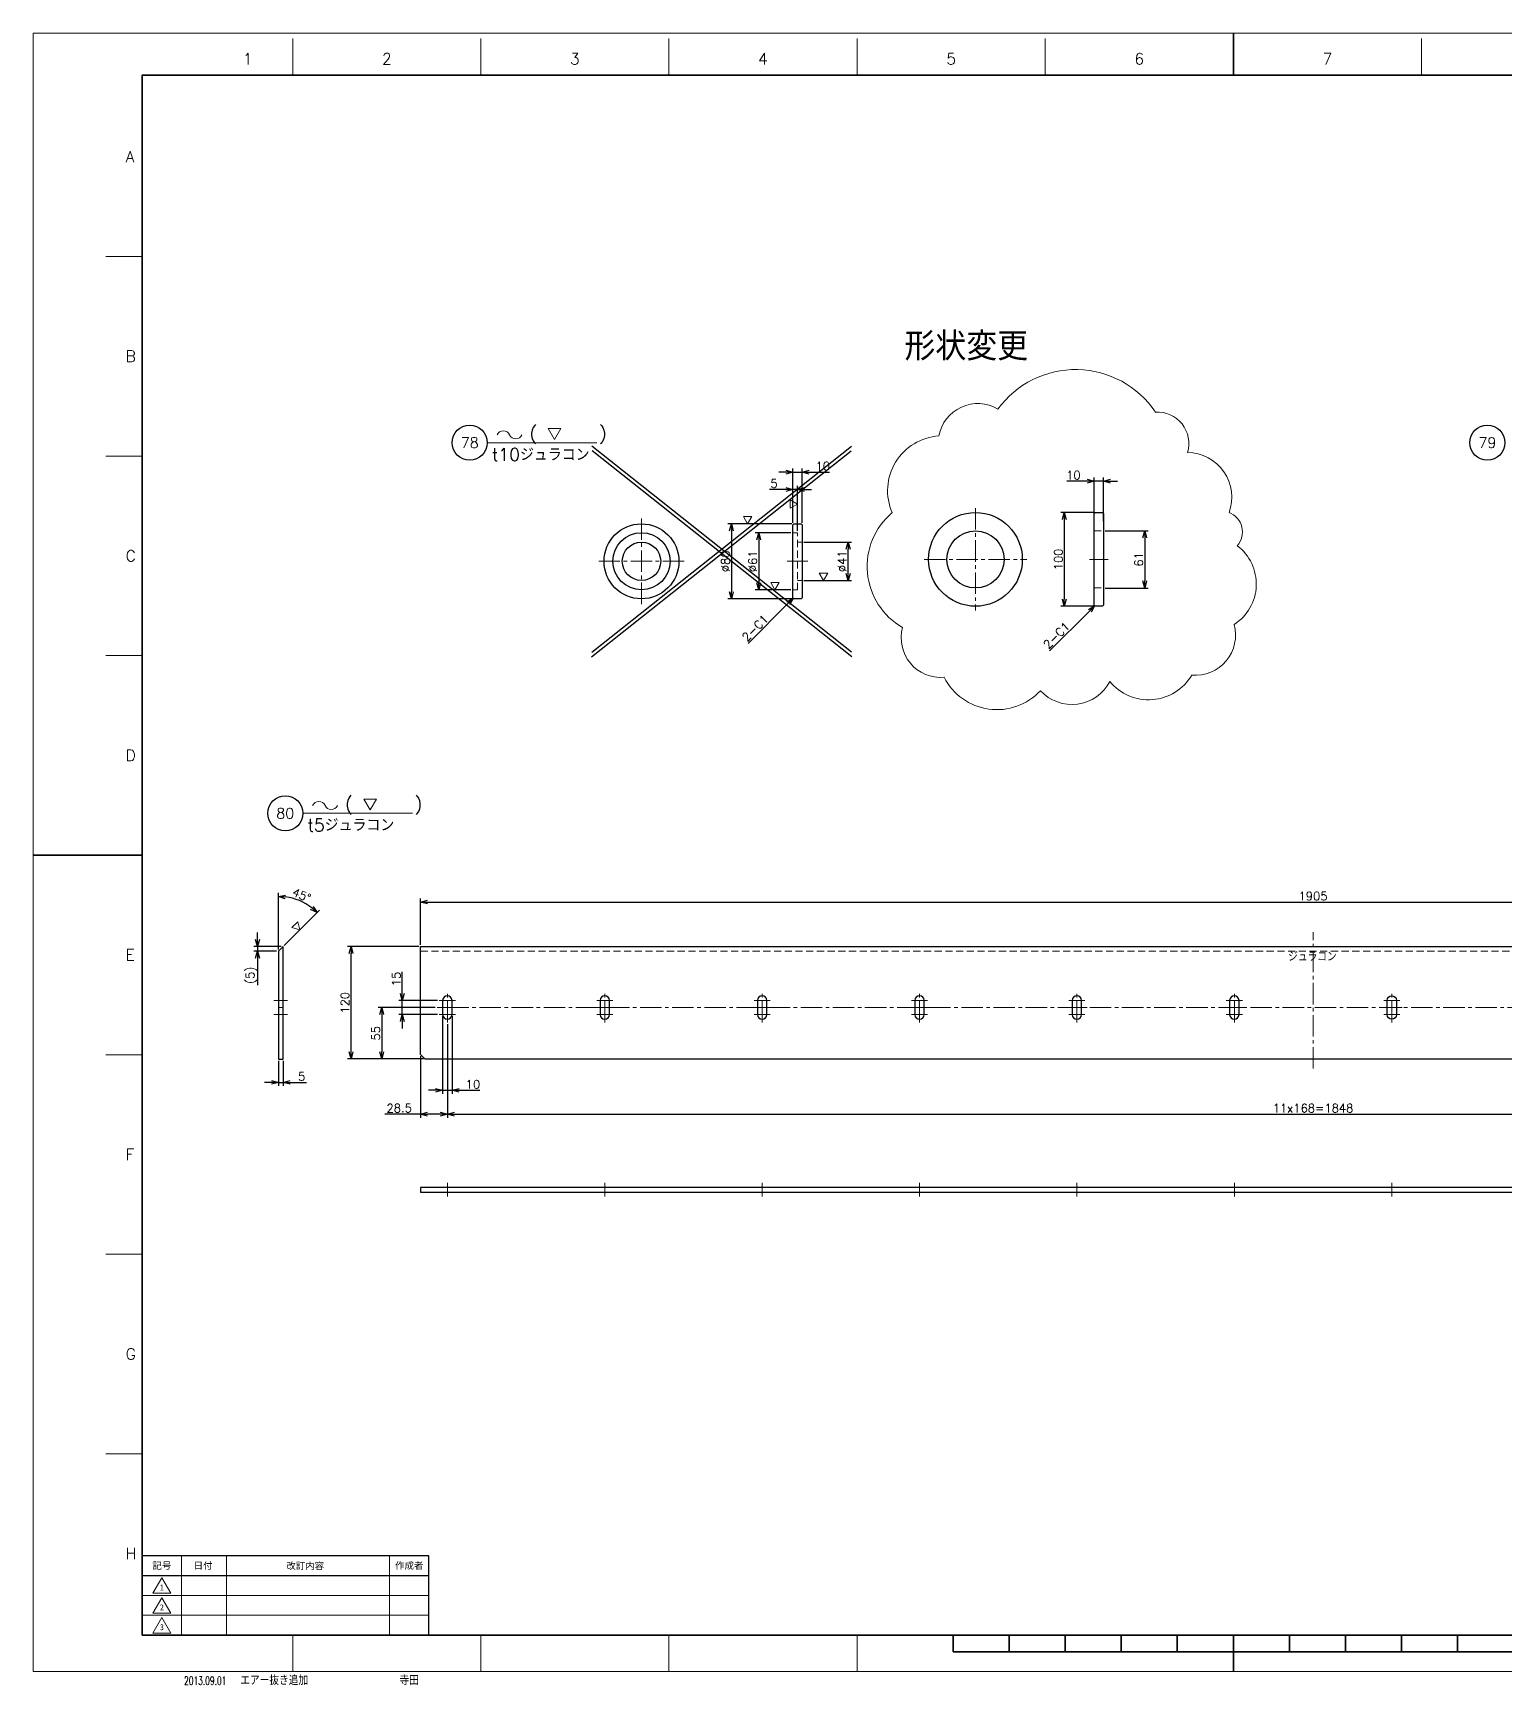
# Model space of a CAD drawing. Header units: millimetres. Extents: x 0 to 2485, y -14 to 1749.
# Drawn here: x 0 to 1571, y -14 to 1749 of the extents above; entities that cross this region are included whole.
import ezdxf
from ezdxf import colors
from ezdxf.entities.mleader import LeaderData, LeaderLine
from ezdxf.enums import TextEntityAlignment as Align
from ezdxf.math import Vec2, Vec3

# ---------------------------------------------------------------- set-up
doc = ezdxf.new("R2010")
doc.units = ezdxf.units.MM
doc.header["$LTSCALE"] = 1.2
doc.header["$PDMODE"] = 99
doc.header["$PDSIZE"] = 1
doc.linetypes.add('CENTER2', pattern=[28.575, 19.05, -3.175, 3.175, -3.175])
doc.linetypes.add('HIDDEN', pattern=[9.525, 6.35, -3.175])
for name, color, linetype, lineweight in [('01_NORMAL', 7, 'Continuous', 25), ('02_SLIM', 4, 'Continuous', 13), ('04_HIDDEN', 2, 'HIDDEN', 13), ('05_CENTER', 4, 'CENTER2', 13), ('07_TEXT', 3, 'Continuous', 13), ('08_DIM', 3, 'Continuous', 13), ('90_FRAME', 5, 'Continuous', 35)]:
    doc.layers.add(name, color=color, linetype=linetype, lineweight=lineweight)
doc.layers.add('10_DRAFT', color=8, linetype='Continuous', lineweight=0, plot=False)
doc.layers.add('91_BLANK', color=5, linetype='Continuous', lineweight=0, plot=False)
doc.styles.add('KSS_TXT', font='txt.shx', dxfattribs={"bigfont": 'extfont2.shx'})
doc.styles.add('MS_G', font='MS Gothic.ttf')
doc.styles.get("Standard").update_dxf_attribs({"font": 'txt.shx', "bigfont": 'extfont2.shx'})
doc.styles.add('表題用', font='MS PGothic.ttf')
doc.dimstyles.new('KSS_DIM', dxfattribs={"dimscale": 3, "dimtxt": 3, "dimasz": 2.5, "dimexe": 1.25, "dimexo": 0.625, "dimtad": 1, "dimdsep": 46, "dimtxsty": 'KSS_TXT', "dimblk": 'OPEN30', "dimcen": 0, "dimazin": 2, "dimtfac": 0.75, "dimtmove": 0, "dimatfit": 3, "dimldrblk": 'OPEN30', "dimfxl": 1.25, "dimtolj": 1, "dimarcsym": 0})

# ---------------------------------------------------------------- blocks, each defined once
blk = doc.blocks.new('_Open30')
at = {"color": 0, "linetype": 'ByBlock', "lineweight": -2}
for p, q in [((-1, 0.27), (0, 0)), ((0, 0), (-1, -0.27)), ((0, 0), (-1, 0))]:
    blk.add_line(p, q, dxfattribs=at)
blk = doc.blocks.new('*D145')
at = {"layer": '08_DIM', "color": 0, "lineweight": -2, "transparency": 16777216}
for p, q in [((413.7, 775.5), (413.7, 824.9)), ((421.2, 821.2), (2311.2, 821.2)), ((2318.7, 775.5), (2318.7, 824.9))]:
    blk.add_line(p, q, dxfattribs=at)
at = {"layer": 'Defpoints', "color": 0, "transparency": 16777216}
for p in [(2318.7, 821.2), (413.7, 773.7), (2318.7, 773.7)]:
    blk.add_point(p, dxfattribs=at)
at = {"layer": '08_DIM', "color": 0, "lineweight": -2, "transparency": 16777216, "xscale": 7.5, "yscale": 7.5, "zscale": 7.5, "rotation": 180}
blk.add_blockref('_Open30', (413.7, 821.2), dxfattribs=at)
at = {"layer": '08_DIM', "color": 0, "lineweight": -2, "transparency": 16777216, "xscale": 7.5, "yscale": 7.5, "zscale": 7.5}
blk.add_blockref('_Open30', (2318.7, 821.2), dxfattribs=at)
at = {"layer": '08_DIM', "color": 0, "transparency": 16777216, "insert": (1366.2, 827.6), "char_height": 9, "attachment_point": 5, "style": 'KSS_TXT'}
blk.add_mtext('\\A1;1905', dxfattribs=at)
blk = doc.blocks.new('*D146')
at = {"layer": '08_DIM', "color": 0, "lineweight": -2, "transparency": 16777216}
for p, q in [((239.6, 781.2), (239.6, 788.7)), ((265, 773.7), (235.8, 773.7)), ((260, 768.7), (235.8, 768.7)), ((239.6, 773.7), (239.6, 768.7)), ((239.6, 761.2), (239.6, 732.6))]:
    blk.add_line(p, q, dxfattribs=at)
at = {"layer": 'Defpoints', "color": 0, "transparency": 16777216}
for p in [(239.6, 768.7), (261.9, 768.7), (266.9, 773.7)]:
    blk.add_point(p, dxfattribs=at)
at = {"layer": '08_DIM', "color": 0, "lineweight": -2, "transparency": 16777216, "xscale": 7.5, "yscale": 7.5, "zscale": 7.5}
for p, rotation in [((239.6, 773.7), 270), ((239.6, 768.7), 90)]:
    blk.add_blockref('_Open30', p, dxfattribs=dict(at, rotation=rotation))
at = {"layer": '08_DIM', "color": 0, "transparency": 16777216, "insert": (233.2, 743.1), "char_height": 9, "attachment_point": 5, "rotation": 90, "style": 'KSS_TXT'}
blk.add_mtext('\\A1;(5)', dxfattribs=at)
blk = doc.blocks.new('*D147')
at = {"layer": '08_DIM', "color": 0, "lineweight": -2, "transparency": 16777216}
for p, q in [((261.9, 651.8), (261.9, 625)), ((266.9, 651.8), (266.9, 625)), ((254.4, 628.7), (246.9, 628.7)), ((261.9, 628.7), (266.9, 628.7)), ((274.4, 628.7), (291.7, 628.7))]:
    blk.add_line(p, q, dxfattribs=at)
at = {"layer": 'Defpoints', "color": 0, "transparency": 16777216}
for p in [(261.9, 653.7), (266.9, 653.7), (266.9, 628.7)]:
    blk.add_point(p, dxfattribs=at)
at = {"layer": '08_DIM', "color": 0, "lineweight": -2, "transparency": 16777216, "xscale": 7.5, "yscale": 7.5, "zscale": 7.5}
blk.add_blockref('_Open30', (261.9, 628.7), dxfattribs=at)
at = {"layer": '08_DIM', "color": 0, "lineweight": -2, "transparency": 16777216, "xscale": 7.5, "yscale": 7.5, "zscale": 7.5, "rotation": 180}
blk.add_blockref('_Open30', (266.9, 628.7), dxfattribs=at)
at = {"layer": '08_DIM', "color": 0, "transparency": 16777216, "insert": (286.8, 635.1), "char_height": 9, "attachment_point": 5, "style": 'KSS_TXT'}
blk.add_mtext('\\A1;5', dxfattribs=at)
blk = doc.blocks.new('*D148')
at = {"layer": '08_DIM', "color": 0, "lineweight": -2, "transparency": 16777216}
for p, q in [((411.8, 773.7), (335.6, 773.7)), ((339.4, 661.2), (339.4, 766.2)), ((416.8, 653.7), (335.6, 653.7))]:
    blk.add_line(p, q, dxfattribs=at)
at = {"layer": 'Defpoints', "color": 0, "transparency": 16777216}
for p in [(339.4, 773.7), (413.7, 773.7), (418.7, 653.7)]:
    blk.add_point(p, dxfattribs=at)
at = {"layer": '08_DIM', "color": 0, "lineweight": -2, "transparency": 16777216, "xscale": 7.5, "yscale": 7.5, "zscale": 7.5}
for p, rotation in [((339.4, 773.7), 90), ((339.4, 653.7), 270)]:
    blk.add_blockref('_Open30', p, dxfattribs=dict(at, rotation=rotation))
at = {"layer": '08_DIM', "color": 0, "transparency": 16777216, "insert": (333, 713.7), "char_height": 9, "attachment_point": 5, "rotation": 90, "style": 'KSS_TXT'}
blk.add_mtext('\\A1;120', dxfattribs=at)
blk = doc.blocks.new('*D149')
at = {"layer": '08_DIM', "color": 0, "lineweight": -2, "transparency": 16777216}
for p, q in [((442.2, 690.7), (442.2, 591)), ((413.7, 656.8), (413.7, 591)), ((413.7, 594.8), (375.4, 594.8)), ((434.7, 594.8), (421.2, 594.8))]:
    blk.add_line(p, q, dxfattribs=at)
at = {"layer": 'Defpoints', "color": 0, "transparency": 16777216}
for p in [(442.2, 692.6), (413.7, 658.7), (413.7, 594.8)]:
    blk.add_point(p, dxfattribs=at)
at = {"layer": '08_DIM', "color": 0, "lineweight": -2, "transparency": 16777216, "xscale": 7.5, "yscale": 7.5, "zscale": 7.5, "rotation": 180}
blk.add_blockref('_Open30', (413.7, 594.8), dxfattribs=at)
at = {"layer": '08_DIM', "color": 0, "lineweight": -2, "transparency": 16777216, "xscale": 7.5, "yscale": 7.5, "zscale": 7.5}
blk.add_blockref('_Open30', (442.2, 594.8), dxfattribs=at)
at = {"layer": '08_DIM', "color": 0, "transparency": 16777216, "insert": (390.8, 601.2), "char_height": 9, "attachment_point": 5, "style": 'KSS_TXT'}
blk.add_mtext('\\A1;28.5', dxfattribs=at)
blk = doc.blocks.new('*D150')
at = {"layer": '08_DIM', "color": 0, "lineweight": -2, "transparency": 16777216}
for p, q in [((442.2, 690.7), (442.2, 591)), ((2290.2, 690.7), (2290.2, 591)), ((449.7, 594.8), (2282.7, 594.8))]:
    blk.add_line(p, q, dxfattribs=at)
at = {"layer": 'Defpoints', "color": 0, "transparency": 16777216}
for p in [(442.2, 692.6), (2290.2, 692.6), (2290.2, 594.8)]:
    blk.add_point(p, dxfattribs=at)
at = {"layer": '08_DIM', "color": 0, "lineweight": -2, "transparency": 16777216, "xscale": 7.5, "yscale": 7.5, "zscale": 7.5, "rotation": 180}
blk.add_blockref('_Open30', (442.2, 594.8), dxfattribs=at)
at = {"layer": '08_DIM', "color": 0, "lineweight": -2, "transparency": 16777216, "xscale": 7.5, "yscale": 7.5, "zscale": 7.5}
blk.add_blockref('_Open30', (2290.2, 594.8), dxfattribs=at)
at = {"layer": '08_DIM', "color": 0, "transparency": 16777216, "insert": (1366.2, 601.2), "char_height": 9, "attachment_point": 5, "style": 'KSS_TXT'}
blk.add_mtext('\\A1;11x168=1848', dxfattribs=at)
blk = doc.blocks.new('*D151')
at = {"layer": '08_DIM', "color": 0, "lineweight": -2, "transparency": 16777216}
for p, q in [((394.1, 723.7), (394.1, 746.9)), ((431.8, 716.2), (390.3, 716.2)), ((394.1, 701.2), (394.1, 716.2)), ((431.8, 701.2), (390.3, 701.2)), ((394.1, 693.7), (394.1, 686.2))]:
    blk.add_line(p, q, dxfattribs=at)
at = {"layer": 'Defpoints', "color": 0, "transparency": 16777216}
for p in [(394.1, 716.2), (433.6, 716.2), (433.6, 701.2)]:
    blk.add_point(p, dxfattribs=at)
at = {"layer": '08_DIM', "color": 0, "lineweight": -2, "transparency": 16777216, "xscale": 7.5, "yscale": 7.5, "zscale": 7.5}
for p, rotation in [((394.1, 716.2), 270), ((394.1, 701.2), 90)]:
    blk.add_blockref('_Open30', p, dxfattribs=dict(at, rotation=rotation))
at = {"layer": '08_DIM', "color": 0, "transparency": 16777216, "insert": (387.7, 739), "char_height": 9, "attachment_point": 5, "rotation": 90, "style": 'KSS_TXT'}
blk.add_mtext('\\A1;15', dxfattribs=at)
blk = doc.blocks.new('*D152')
at = {"layer": '08_DIM', "color": 0, "lineweight": -2, "transparency": 16777216}
for p, q in [((429.3, 708.7), (368.5, 708.7)), ((372.2, 701.2), (372.2, 661.2)), ((416.8, 653.7), (368.5, 653.7))]:
    blk.add_line(p, q, dxfattribs=at)
at = {"layer": 'Defpoints', "color": 0, "transparency": 16777216}
for p in [(431.2, 708.7), (372.2, 653.7), (418.7, 653.7)]:
    blk.add_point(p, dxfattribs=at)
at = {"layer": '08_DIM', "color": 0, "lineweight": -2, "transparency": 16777216, "xscale": 7.5, "yscale": 7.5, "zscale": 7.5}
for p, rotation in [((372.2, 708.7), 90), ((372.2, 653.7), 270)]:
    blk.add_blockref('_Open30', p, dxfattribs=dict(at, rotation=rotation))
at = {"layer": '08_DIM', "color": 0, "transparency": 16777216, "insert": (365.8, 681.2), "char_height": 9, "attachment_point": 5, "rotation": 90, "style": 'KSS_TXT'}
blk.add_mtext('\\A1;55', dxfattribs=at)
blk = doc.blocks.new('*D153')
at = {"layer": '08_DIM', "color": 0, "lineweight": -2, "transparency": 16777216}
for p, q in [((437.2, 699.3), (437.2, 616.6)), ((447.2, 699.3), (447.2, 616.6)), ((429.7, 620.3), (422.2, 620.3)), ((437.2, 620.3), (447.2, 620.3)), ((454.7, 620.3), (476.8, 620.3))]:
    blk.add_line(p, q, dxfattribs=at)
at = {"layer": 'Defpoints', "color": 0, "transparency": 16777216}
for p in [(437.2, 701.2), (447.2, 701.2), (447.2, 620.3)]:
    blk.add_point(p, dxfattribs=at)
at = {"layer": '08_DIM', "color": 0, "lineweight": -2, "transparency": 16777216, "xscale": 7.5, "yscale": 7.5, "zscale": 7.5}
blk.add_blockref('_Open30', (437.2, 620.3), dxfattribs=at)
at = {"layer": '08_DIM', "color": 0, "lineweight": -2, "transparency": 16777216, "xscale": 7.5, "yscale": 7.5, "zscale": 7.5, "rotation": 180}
blk.add_blockref('_Open30', (447.2, 620.3), dxfattribs=at)
at = {"layer": '08_DIM', "color": 0, "transparency": 16777216, "insert": (469.5, 626.7), "char_height": 9, "attachment_point": 5, "style": 'KSS_TXT'}
blk.add_mtext('\\A1;10', dxfattribs=at)
blk = doc.blocks.new('*D154')
at = {"layer": '08_DIM', "color": 0, "lineweight": -2, "transparency": 16777216}
for p, q in [((809, 1215.4), (770.8, 1215.4)), ((774.5, 1207.9), (774.5, 1161.9)), ((809, 1154.4), (770.8, 1154.4))]:
    blk.add_line(p, q, dxfattribs=at)
at = {"layer": 'Defpoints', "color": 0, "transparency": 16777216}
for p in [(810.9, 1215.4), (774.5, 1154.4), (810.9, 1154.4)]:
    blk.add_point(p, dxfattribs=at)
at = {"layer": '08_DIM', "color": 0, "lineweight": -2, "transparency": 16777216, "xscale": 7.5, "yscale": 7.5, "zscale": 7.5}
for p, rotation in [((774.5, 1215.4), 90), ((774.5, 1154.4), 270)]:
    blk.add_blockref('_Open30', p, dxfattribs=dict(at, rotation=rotation))
at = {"layer": '08_DIM', "color": 0, "transparency": 16777216, "insert": (768.1, 1184.9), "char_height": 9, "attachment_point": 5, "rotation": 90, "style": 'KSS_TXT'}
blk.add_mtext('\\A1;%%C61', dxfattribs=at)
blk = doc.blocks.new('*D155')
at = {"layer": '08_DIM', "color": 0, "lineweight": -2, "transparency": 16777216}
for p, q in [((822.7, 1205.4), (873.7, 1205.4)), ((870, 1171.9), (870, 1197.9)), ((822.7, 1164.4), (873.7, 1164.4))]:
    blk.add_line(p, q, dxfattribs=at)
at = {"layer": 'Defpoints', "color": 0, "transparency": 16777216}
for p in [(820.9, 1205.4), (870, 1205.4), (820.9, 1164.4)]:
    blk.add_point(p, dxfattribs=at)
at = {"layer": '08_DIM', "color": 0, "lineweight": -2, "transparency": 16777216, "xscale": 7.5, "yscale": 7.5, "zscale": 7.5}
for p, rotation in [((870, 1205.4), 90), ((870, 1164.4), 270)]:
    blk.add_blockref('_Open30', p, dxfattribs=dict(at, rotation=rotation))
at = {"layer": '08_DIM', "color": 0, "transparency": 16777216, "insert": (863.6, 1184.9), "char_height": 9, "attachment_point": 5, "rotation": 90, "style": 'KSS_TXT'}
blk.add_mtext('\\A1;%%C41', dxfattribs=at)
blk = doc.blocks.new('*D156')
at = {"layer": '08_DIM', "color": 0, "lineweight": -2, "transparency": 16777216}
for p, q in [((810, 1224.9), (741.7, 1224.9)), ((745.4, 1217.4), (745.4, 1152.4)), ((810, 1144.9), (741.7, 1144.9))]:
    blk.add_line(p, q, dxfattribs=at)
at = {"layer": 'Defpoints', "color": 0, "transparency": 16777216}
for p in [(811.9, 1224.9), (745.4, 1144.9), (811.9, 1144.9)]:
    blk.add_point(p, dxfattribs=at)
at = {"layer": '08_DIM', "color": 0, "lineweight": -2, "transparency": 16777216, "xscale": 7.5, "yscale": 7.5, "zscale": 7.5}
for p, rotation in [((745.4, 1224.9), 90), ((745.4, 1144.9), 270)]:
    blk.add_blockref('_Open30', p, dxfattribs=dict(at, rotation=rotation))
at = {"layer": '08_DIM', "color": 0, "transparency": 16777216, "insert": (739.1, 1184.9), "char_height": 9, "attachment_point": 5, "rotation": 90, "style": 'KSS_TXT'}
blk.add_mtext('\\A1;%%C80', dxfattribs=at)
blk = doc.blocks.new('*D157')
at = {"layer": '08_DIM', "color": 0, "lineweight": -2, "transparency": 16777216}
for p, q in [((803.4, 1261.6), (786.1, 1261.6)), ((810.9, 1225.8), (810.9, 1265.3)), ((815.9, 1261.6), (810.9, 1261.6)), ((815.9, 1217.3), (815.9, 1265.3)), ((823.4, 1261.6), (830.9, 1261.6))]:
    blk.add_line(p, q, dxfattribs=at)
at = {"layer": 'Defpoints', "color": 0, "transparency": 16777216}
for p in [(810.9, 1261.6), (810.9, 1223.9), (815.9, 1215.4)]:
    blk.add_point(p, dxfattribs=at)
at = {"layer": '08_DIM', "color": 0, "lineweight": -2, "transparency": 16777216, "xscale": 7.5, "yscale": 7.5, "zscale": 7.5}
blk.add_blockref('_Open30', (810.9, 1261.6), dxfattribs=at)
at = {"layer": '08_DIM', "color": 0, "lineweight": -2, "transparency": 16777216, "xscale": 7.5, "yscale": 7.5, "zscale": 7.5, "rotation": 180}
blk.add_blockref('_Open30', (815.9, 1261.6), dxfattribs=at)
at = {"layer": '08_DIM', "color": 0, "transparency": 16777216, "insert": (791, 1268), "char_height": 9, "attachment_point": 5, "style": 'KSS_TXT'}
blk.add_mtext('\\A1;5', dxfattribs=at)
blk = doc.blocks.new('*D158')
at = {"layer": '08_DIM', "color": 0, "lineweight": -2, "transparency": 16777216}
for p, q in [((803.4, 1280.1), (795.9, 1280.1)), ((810.9, 1225.8), (810.9, 1283.9)), ((810.9, 1280.1), (820.9, 1280.1)), ((820.9, 1225.8), (820.9, 1283.9)), ((828.4, 1280.1), (850.1, 1280.1))]:
    blk.add_line(p, q, dxfattribs=at)
at = {"layer": 'Defpoints', "color": 0, "transparency": 16777216}
for p in [(820.9, 1280.1), (810.9, 1223.9), (820.9, 1223.9)]:
    blk.add_point(p, dxfattribs=at)
at = {"layer": '08_DIM', "color": 0, "lineweight": -2, "transparency": 16777216, "xscale": 7.5, "yscale": 7.5, "zscale": 7.5}
blk.add_blockref('_Open30', (810.9, 1280.1), dxfattribs=at)
at = {"layer": '08_DIM', "color": 0, "lineweight": -2, "transparency": 16777216, "xscale": 7.5, "yscale": 7.5, "zscale": 7.5, "rotation": 180}
blk.add_blockref('_Open30', (820.9, 1280.1), dxfattribs=at)
at = {"layer": '08_DIM', "color": 0, "transparency": 16777216, "insert": (843, 1286.5), "char_height": 9, "attachment_point": 5, "style": 'KSS_TXT'}
blk.add_mtext('\\A1;10', dxfattribs=at)
blk = doc.blocks.new('*D159')
at = {"layer": '08_DIM', "color": 0, "lineweight": -2, "transparency": 16777216}
blk.add_line((806.1, 1140.1), (763.2, 1097.3), dxfattribs=at)
at = {"layer": 'Defpoints', "color": 0, "transparency": 16777216}
for p in [(811.4, 1145.4), (739, 1073), (739, 1073)]:
    blk.add_point(p, dxfattribs=at)
at = {"layer": '08_DIM', "color": 0, "lineweight": -2, "transparency": 16777216, "xscale": 7.5, "yscale": 7.5, "zscale": 7.5, "rotation": 45}
blk.add_blockref('_Open30', (811.4, 1145.4), dxfattribs=at)
at = {"layer": '08_DIM', "color": 0, "transparency": 16777216, "insert": (770.7, 1113.7), "char_height": 9, "attachment_point": 5, "rotation": 45, "style": 'KSS_TXT'}
blk.add_mtext('\\A1;2-C1', dxfattribs=at)
blk = doc.blocks.new('AM_BALLOON1')
at = {"transparency": 16777216}
blk.add_circle((0, 0), 5, dxfattribs=at)
blk.add_attdef('B_NUMBER', text='', height=3, dxfattribs=at).set_placement((0, 0), align=Align.MIDDLE_CENTER)
blk = doc.blocks.new('_OPEN')
at = {"color": 0, "linetype": 'ByBlock'}
for p, q in [((-1, 0.17), (0, 0)), ((0, 0), (-1, -0.17)), ((0, 0), (-1, 0))]:
    blk.add_line(p, q, dxfattribs=at)
blk = doc.blocks.new('p1ba05')
for centre, start, end in [((-2.95, 0.29), 24.2276, 155.5758), ((0, 1.62), 204.2276, 335.5758)]:
    blk.add_arc(centre, 1.62, start, end)
blk = doc.blocks.new('p1ba01')
for p, q in [((0, 0), (-1.5, 2.6)), ((-1.5, 2.6), (1.5, 2.6)), ((1.5, 2.6), (0, 0))]:
    blk.add_line(p, q)
blk = doc.blocks.new('*D161')
at = {"layer": '08_DIM', "color": 0, "lineweight": -2, "transparency": 16777216}
for p, q in [((261.9, 770.5), (261.9, 830.9)), ((268.2, 775), (305.9, 812.7))]:
    blk.add_line(p, q, dxfattribs=at)
blk.add_arc((261.9, 768.7), 58.5, 52.3549, 82.6451, dxfattribs=at)
at = {"layer": 'Defpoints', "color": 0, "transparency": 16777216}
for p in [(291.1, 819.3), (261.9, 768.7), (261.9, 768.7), (266.9, 773.7), (261.9, 653.7)]:
    blk.add_point(p, dxfattribs=at)
at = {"layer": '08_DIM', "color": 0, "lineweight": -2, "transparency": 16777216, "xscale": 7.5, "yscale": 7.5, "zscale": 7.5}
for p, rotation in [((261.9, 827.1), 176.3225442628923), ((303.2, 810), 318.6774557359404)]:
    blk.add_blockref('_Open30', p, dxfattribs=dict(at, rotation=rotation))
at = {"layer": '08_DIM', "color": 0, "transparency": 16777216, "insert": (286.7, 828.6), "char_height": 9, "attachment_point": 5, "rotation": 337.5, "style": 'KSS_TXT'}
blk.add_mtext('\\A1;45%%d', dxfattribs=at)
blk = doc.blocks.new('*D173')
at = {"layer": '08_DIM', "color": 0, "lineweight": -2, "transparency": 16777216}
for p, q in [((1144.5, 1217.4), (1190.3, 1217.4)), ((1186.5, 1209.9), (1186.5, 1163.9)), ((1144.5, 1156.4), (1190.3, 1156.4))]:
    blk.add_line(p, q, dxfattribs=at)
at = {"layer": 'Defpoints', "color": 0, "transparency": 16777216}
for p in [(1142.6, 1217.4), (1142.6, 1156.4), (1186.5, 1156.4)]:
    blk.add_point(p, dxfattribs=at)
at = {"layer": '08_DIM', "color": 0, "lineweight": -2, "transparency": 16777216, "xscale": 7.5, "yscale": 7.5, "zscale": 7.5}
for p, rotation in [((1186.5, 1217.4), 90), ((1186.5, 1156.4), 270)]:
    blk.add_blockref('_Open30', p, dxfattribs=dict(at, rotation=rotation))
at = {"layer": '08_DIM', "color": 0, "transparency": 16777216, "insert": (1180.1, 1186.9), "char_height": 9, "attachment_point": 5, "rotation": 90, "style": 'KSS_TXT'}
blk.add_mtext('\\A1;61', dxfattribs=at)
blk = doc.blocks.new('*D174')
at = {"layer": '08_DIM', "color": 0, "lineweight": -2, "transparency": 16777216}
for p, q in [((1131.7, 1236.9), (1097, 1236.9)), ((1100.7, 1229.4), (1100.7, 1144.4)), ((1131.7, 1136.9), (1097, 1136.9))]:
    blk.add_line(p, q, dxfattribs=at)
at = {"layer": 'Defpoints', "color": 0, "transparency": 16777216}
for p in [(1133.6, 1236.9), (1100.7, 1136.9), (1133.6, 1136.9)]:
    blk.add_point(p, dxfattribs=at)
at = {"layer": '08_DIM', "color": 0, "lineweight": -2, "transparency": 16777216, "xscale": 7.5, "yscale": 7.5, "zscale": 7.5}
for p, rotation in [((1100.7, 1236.9), 90), ((1100.7, 1136.9), 270)]:
    blk.add_blockref('_Open30', p, dxfattribs=dict(at, rotation=rotation))
at = {"layer": '08_DIM', "color": 0, "transparency": 16777216, "insert": (1094.4, 1186.9), "char_height": 9, "attachment_point": 5, "rotation": 90, "style": 'KSS_TXT'}
blk.add_mtext('\\A1;100', dxfattribs=at)
blk = doc.blocks.new('*D175')
at = {"layer": '08_DIM', "color": 0, "lineweight": -2, "transparency": 16777216}
for p, q in [((1125.1, 1270.5), (1103.3, 1270.5)), ((1132.6, 1227.8), (1132.6, 1274.2)), ((1142.6, 1270.5), (1132.6, 1270.5)), ((1142.6, 1227.8), (1142.6, 1274.2)), ((1150.1, 1270.5), (1157.6, 1270.5))]:
    blk.add_line(p, q, dxfattribs=at)
at = {"layer": 'Defpoints', "color": 0, "transparency": 16777216}
for p in [(1132.6, 1270.5), (1132.6, 1225.9), (1142.6, 1225.9)]:
    blk.add_point(p, dxfattribs=at)
at = {"layer": '08_DIM', "color": 0, "lineweight": -2, "transparency": 16777216, "xscale": 7.5, "yscale": 7.5, "zscale": 7.5}
blk.add_blockref('_Open30', (1132.6, 1270.5), dxfattribs=at)
at = {"layer": '08_DIM', "color": 0, "lineweight": -2, "transparency": 16777216, "xscale": 7.5, "yscale": 7.5, "zscale": 7.5, "rotation": 180}
blk.add_blockref('_Open30', (1142.6, 1270.5), dxfattribs=at)
at = {"layer": '08_DIM', "color": 0, "transparency": 16777216, "insert": (1110.5, 1276.9), "char_height": 9, "attachment_point": 5, "style": 'KSS_TXT'}
blk.add_mtext('\\A1;10', dxfattribs=at)
blk = doc.blocks.new('*D176')
at = {"layer": '08_DIM', "color": 0, "lineweight": -2, "transparency": 16777216}
blk.add_line((1127.8, 1132.1), (1085, 1089.3), dxfattribs=at)
at = {"layer": 'Defpoints', "color": 0, "transparency": 16777216}
for p in [(1133.1, 1137.4), (1060.7, 1065.1), (1060.7, 1065.1)]:
    blk.add_point(p, dxfattribs=at)
at = {"layer": '08_DIM', "color": 0, "lineweight": -2, "transparency": 16777216, "xscale": 7.5, "yscale": 7.5, "zscale": 7.5, "rotation": 44.99999999999995}
blk.add_blockref('_Open30', (1133.1, 1137.4), dxfattribs=at)
at = {"layer": '08_DIM', "color": 0, "transparency": 16777216, "insert": (1092.4, 1105.8), "char_height": 9, "attachment_point": 5, "rotation": 45, "style": 'KSS_TXT'}
blk.add_mtext('\\A1;2-C1', dxfattribs=at)

msp = doc.modelspace()

# ---------------------------------------------------------------- linework, layer by layer
at = {"color": 0}
for points in [[(820.867, 1223.925), (820.867, 1145.925), (819.867, 1144.925), (811.867, 1144.925), (810.867, 1145.925), (810.867, 1223.925), (811.867, 1224.925), (819.867, 1224.925)], [(261.903, 653.671), (266.903, 653.671), (266.903, 773.671), (261.903, 768.671)], [(413.697, 773.671), (2318.697, 773.671), (2318.697, 658.672), (2313.697, 653.672), (418.697, 653.672), (413.697, 658.672)]]:
    msp.add_lwpolyline(points, close=True, dxfattribs=at)
for points in [[(437.197, 716.171), (437.197, 701.171, 1), (447.197, 701.171), (447.197, 716.171, 1)], [(605.197, 716.171), (605.197, 701.171, 1), (615.197, 701.171), (615.197, 716.171, 1)], [(773.197, 716.171), (773.197, 701.171, 1), (783.197, 701.171), (783.197, 716.171, 1)], [(941.197, 716.171), (941.197, 701.171, 1), (951.197, 701.171), (951.197, 716.171, 1)], [(1109.197, 716.171), (1109.197, 701.171, 1), (1119.197, 701.171), (1119.197, 716.171, 1)], [(1277.197, 716.171), (1277.197, 701.171, 1), (1287.197, 701.171), (1287.197, 716.171, 1)], [(1455.197, 716.171), (1455.197, 701.171, -1), (1445.197, 701.171), (1445.197, 716.171, -1)]]:
    msp.add_lwpolyline(points, format="xyb", close=True, dxfattribs=at)
msp.add_lwpolyline([(2318.697, 516.64), (413.697, 516.64), (413.697, 511.64), (2318.697, 511.64)], close=True)
msp.add_circle((1005.901, 1186.946), 50)
for radius in [40, 30.5, 20.5]:
    msp.add_circle((649.424, 1184.925), radius, dxfattribs=at)
at = {"layer": '01_NORMAL', "color": 1}
for p, q in [((596.393, 1087.817), (873.649, 1307.98)), ((873.649, 1087.817), (596.393, 1307.98)), ((596.06, 1082.828), (873.316, 1302.991)), ((873.982, 1082.828), (596.726, 1302.991))]:
    msp.add_line(p, q, dxfattribs=at)
at = {"layer": '01_NORMAL'}
for p, q in [((1132.599, 1235.946), (1133.599, 1236.946)), ((1132.599, 1137.946), (1132.599, 1235.946)), ((1133.599, 1236.946), (1141.599, 1236.946)), ((1141.599, 1236.946), (1142.599, 1235.946)), ((1142.599, 1235.946), (1142.599, 1137.946)), ((1133.599, 1136.946), (1132.599, 1137.946)), ((1141.599, 1136.946), (1133.599, 1136.946)), ((1142.599, 1137.946), (1141.599, 1136.946))]:
    msp.add_line(p, q, dxfattribs=at)
msp.add_circle((1005.901, 1186.946), 30.5, dxfattribs=at)
at = {"layer": '02_SLIM', "color": 1}
msp.add_lwpolyline([(1197.985, 1344.143, -0.52056705), (1232.277, 1301.03, -0.52056705), (1276.524, 1236.911, -0.52056705), (1285.373, 1201.536, -0.52056705), (1282.055, 1117.519, -0.52056705), (1236.701, 1063.35, -0.52056705), (1149.314, 1056.717, -0.52056705), (1075.2, 1046.768, -0.52056705), (972.326, 1061.139, -0.52056705), (928.079, 1114.203, -0.52056705), (917.017, 1236.911, -0.52056705), (966.795, 1318.717, -0.52056705), (1029.847, 1347.46, -0.52056705)], format="xyb", close=True, dxfattribs=at)
at = {"layer": '04_HIDDEN'}
for p, q in [((1132.599, 1217.446), (1142.599, 1217.446)), ((810.867, 1215.425), (815.867, 1215.425)), ((815.867, 1154.425), (815.867, 1215.425)), ((815.867, 1205.425), (820.867, 1205.425)), ((815.867, 1164.425), (820.867, 1164.425)), ((810.867, 1154.425), (815.867, 1154.425)), ((1132.599, 1156.446), (1142.599, 1156.446))]:
    msp.add_line(p, q, dxfattribs=at)
at = {"layer": '04_HIDDEN', "color": 3}
msp.add_line((413.697, 768.671), (2318.697, 768.671), dxfattribs=at)
at = {"layer": '05_CENTER'}
for p, q in [((1005.901, 1241.664), (1005.901, 1132.227)), ((649.424, 1139.327), (649.424, 1230.524)), ((695.023, 1184.925), (603.825, 1184.925)), ((804.857, 1184.925), (826.838, 1184.925)), ((951.182, 1186.946), (1060.619, 1186.946)), ((1127.599, 1186.946), (1147.599, 1186.946)), ((1366.197, 643.433), (1366.197, 789.161)), ((442.197, 692.611), (442.197, 724.732)), ((610.197, 692.611), (610.197, 724.732)), ((778.197, 692.611), (778.197, 724.732)), ((946.197, 692.611), (946.197, 724.732)), ((1114.197, 692.611), (1114.197, 724.732)), ((1282.197, 692.611), (1282.197, 724.732)), ((1450.197, 692.611), (1450.197, 724.732)), ((271.672, 716.171), (257.021, 716.171)), ((431.197, 708.671), (453.197, 708.671)), ((433.637, 716.171), (450.757, 716.171)), ((442.197, 708.671), (2302.197, 708.671)), ((599.197, 708.671), (621.197, 708.671)), ((601.637, 716.171), (618.757, 716.171)), ((767.197, 708.671), (789.197, 708.671)), ((769.637, 716.171), (786.757, 716.171)), ((935.197, 708.671), (957.197, 708.671)), ((937.637, 716.171), (954.757, 716.171)), ((1103.197, 708.671), (1125.197, 708.671)), ((1105.637, 716.171), (1122.757, 716.171)), ((1271.197, 708.671), (1293.197, 708.671)), ((1273.637, 716.171), (1290.757, 716.171)), ((1461.197, 708.671), (1439.197, 708.671)), ((1458.757, 716.171), (1441.637, 716.171)), ((271.672, 701.171), (257.021, 701.171)), ((433.637, 701.171), (450.757, 701.171)), ((601.637, 701.171), (618.757, 701.171)), ((769.637, 701.171), (786.757, 701.171)), ((937.637, 701.171), (954.757, 701.171)), ((1105.637, 701.171), (1122.757, 701.171)), ((1273.637, 701.171), (1290.757, 701.171)), ((1458.757, 701.171), (1441.637, 701.171)), ((442.197, 506.822), (442.197, 521.462)), ((610.197, 506.822), (610.197, 521.462)), ((778.197, 506.822), (778.197, 521.462)), ((946.197, 506.822), (946.197, 521.462)), ((1114.197, 506.822), (1114.197, 521.462)), ((1282.197, 506.822), (1282.197, 521.462)), ((1450.197, 506.822), (1450.197, 521.462))]:
    msp.add_line(p, q, dxfattribs=at)
at = {"layer": '08_DIM'}
for p, q in [((484.857, 1311.477), (601.8, 1311.477)), ((287.974, 916.057), (404.918, 916.057))]:
    msp.add_line(p, q, dxfattribs=at)
at = {"layer": '10_DRAFT'}
msp.add_line((266.903, 708.671), (261.902, 708.671), dxfattribs=at)
at = {"layer": '90_FRAME'}
for p, q in [((1281.127, 1748.759), (1281.127, 1703.874)), ((0, 871.293), (116.538, 871.293)), ((982.006, 20.765), (982.006, 38.712)), ((1041.83, 20.765), (1041.83, 38.712)), ((1101.654, 20.765), (1101.654, 38.712)), ((1161.479, 20.765), (1161.479, 38.712)), ((1221.303, 20.765), (1221.303, 38.712)), ((1281.127, 0), (1281.127, 38.712)), ((1340.952, 20.765), (1340.952, 38.712)), ((1400.776, 20.765), (1400.776, 38.712)), ((1460.6, 20.765), (1460.6, 38.712)), ((1520.424, 20.765), (1520.424, 38.712)), ((982.006, 20.765), (1580.249, 20.765))]:
    msp.add_line(p, q, dxfattribs=at)
at = {"layer": '90_FRAME', "color": 4, "lineweight": 13}
for p, q in [((277.126, 1703.874), (277.126, 1742.759)), ((477.926, 1703.874), (477.926, 1742.759)), ((678.727, 1703.874), (678.727, 1742.759)), ((879.527, 1703.874), (879.527, 1742.759)), ((1080.327, 1703.874), (1080.327, 1742.759)), ((1481.927, 1703.874), (1481.927, 1742.759)), ((116.538, 1510.268), (77.652, 1510.268)), ((116.538, 1297.276), (77.652, 1297.276)), ((116.538, 1084.284), (77.652, 1084.284)), ((116.538, 658.301), (77.652, 658.301)), ((116.538, 445.309), (77.652, 445.309)), ((116.538, 232.318), (77.652, 232.318)), ((277.126, 0), (277.126, 38.712)), ((477.926, 0), (477.926, 38.712)), ((678.727, 0), (678.727, 38.712)), ((879.527, 0), (879.527, 38.712))]:
    msp.add_line(p, q, dxfattribs=at)
at = {"layer": '90_FRAME', "color": 0, "lineweight": 13}
for p, q in [((158.538, 38.712), (158.538, 123.569)), ((206.538, 38.712), (206.538, 123.569)), ((380.538, 38.712), (380.538, 123.569)), ((116.538, 81.141), (422.538, 81.141)), ((116.538, 59.926), (422.538, 59.926))]:
    msp.add_line(p, q, dxfattribs=at)
at = {"layer": '90_FRAME', "color": 0, "lineweight": 25}
msp.add_line((116.538, 102.355), (422.538, 102.355), dxfattribs=at)
at = {"layer": '90_FRAME'}
msp.add_lwpolyline([(116.538, 38.712), (2445.717, 38.712), (2445.717, 1703.874), (116.538, 1703.874)], close=True, dxfattribs=at)
at = {"layer": '90_FRAME', "color": 0, "lineweight": 25}
msp.add_lwpolyline([(116.538, 38.712), (422.538, 38.712), (422.538, 123.569), (116.538, 123.569)], close=True, dxfattribs=at)
at = {"layer": '90_FRAME', "color": 0, "lineweight": 13}
for points in [[(127.991, 83.394), (137.538, 99.929), (147.084, 83.394), (127.991, 83.394)], [(127.991, 62.179), (137.538, 78.714), (147.084, 62.179), (127.991, 62.179)], [(127.991, 40.965), (137.538, 57.5), (147.084, 40.965), (127.991, 40.965)]]:
    msp.add_lwpolyline(points, dxfattribs=at)
at = {"layer": '91_BLANK'}
msp.add_lwpolyline([(0, 0), (2484.603, 0), (2484.603, 1748.759), (0, 1748.759)], close=True, dxfattribs=at)

# ---------------------------------------------------------------- block references
at = {"layer": '08_DIM'}
for name, p, xscale, yscale, zscale in [('p1ba05', (515.216, 1315.58), 4.5, 4.5, 4.5), ('p1ba01', (556.585, 1315.053), 4.5, 4.5, 4.5), ('p1ba01', (762.695, 1224.925), 3, 3, 3), ('p1ba01', (843.641, 1164.425), 3, 3, 3), ('p1ba01', (791.87, 1154.425), 3, 3, 3), ('p1ba05', (318.334, 920.018), 4.5, 4.5, 4.5), ('p1ba01', (359.703, 919.492), 4.5, 4.5, 4.5)]:
    msp.add_blockref(name, p, dxfattribs=dict(at, xscale=xscale, yscale=yscale, zscale=zscale))
at = {"layer": '08_DIM', "xscale": 3, "yscale": 3, "zscale": 3}
for p, rotation in [((815.867, 1245.999), 90), ((284.808, 791.577), 44.99999999999999)]:
    msp.add_blockref('p1ba01', p, dxfattribs=dict(at, rotation=rotation))

# ---------------------------------------------------------------- texts
at = {"layer": '07_TEXT', "style": 'KSS_TXT'}
for p in [(529.875, 1314.715), (332.993, 919.153)]:
    msp.add_text('(     )', height=13.5, dxfattribs=at).set_placement(p)
at = {"layer": '08_DIM', "color": 1, "style": 'KSS_TXT'}
msp.add_text('形状変更', height=30, dxfattribs=at).set_placement((930.061, 1399.288))
at = {"layer": '08_DIM', "style": 'KSS_TXT'}
for s, p in [('t10ジュラコン', (489.663, 1292.058)), ('t5ジュラコン', (292.781, 896.638))]:
    msp.add_text(s, height=13.5, dxfattribs=at).set_placement(p)
at = {"layer": '10_DRAFT', "style": 'KSS_TXT'}
msp.add_text('ジュラコン', height=9, dxfattribs=at).set_placement((1339.676, 758.119))
at = {"layer": '90_FRAME', "color": 0, "lineweight": 13, "style": 'KSS_TXT'}
for s, p in [('1', (229.13, 1711.619)), ('2', (377.526, 1711.619)), ('3', (578.326, 1711.619)), ('4', (779.127, 1711.619)), ('5', (979.927, 1711.619)), ('6', (1180.727, 1711.619)), ('7', (1381.527, 1711.619))]:
    msp.add_text(s, height=12, dxfattribs=at).set_placement(p, align=Align.BOTTOM_CENTER)
for s, p in [('A', (98.872, 1616.764)), ('B', (98.872, 1403.772)), ('C', (98.872, 1190.78)), ('D', (98.872, 977.789)), ('E', (98.872, 764.797)), ('F', (98.872, 551.805)), ('G', (98.872, 338.814)), ('H', (98.872, 125.822))]:
    msp.add_text(s, height=12, dxfattribs=at).set_placement(p, align=Align.MIDDLE_LEFT)
at = {"layer": '90_FRAME', "color": 0, "style": '表題用'}
for s, p in [('記号', (137.538, 112.962)), ('日付', (181.507, 112.962)), ('作成者', (401.538, 112.962))]:
    msp.add_text(s, height=7.2, dxfattribs=at).set_placement(p, align=Align.MIDDLE_CENTER)
msp.add_text('改訂内容', height=7.2, dxfattribs=at).set_placement((290.538, 112.962), align=Align.MIDDLE)
at = {"layer": '90_FRAME', "color": 0, "lineweight": 13, "style": 'MS_G'}
for s, p in [('1', (137.538, 89.626)), ('2', (137.538, 68.412)), ('3', (137.538, 47.198))]:
    msp.add_text(s, height=6.364, dxfattribs=at).set_placement(p, align=Align.MIDDLE)
at = {"layer": '90_FRAME', "color": 3, "lineweight": 13, "width": 0.65}
msp.add_text('2013.09.01', height=9, dxfattribs=at).set_placement((161.226, -14.399))
at = {"layer": '90_FRAME', "color": 3, "lineweight": 13}
for s, p in [('エアー抜き追加', (221.201, -14.399)), ('寺田', (391.111, -14.399))]:
    msp.add_text(s, height=9, dxfattribs=at).set_placement(p)

# ---------------------------------------------------------------- dimensions: what is measured, and where the dimension line sits
at = {"layer": '08_DIM'}
for base, p1, p2, override, picture, middle in [((820.867, 1280.15), (810.867, 1223.925), (820.867, 1223.925), {"dimscale": 3, "dimarcsym": 1}, '*D158', (842.992, 1286.525)), ((810.867, 1261.579), (815.867, 1215.425), (810.867, 1223.925), {"dimscale": 3, "dimarcsym": 1}, '*D157', (790.992, 1267.954)), ((1132.599, 1270.496), (1142.599, 1225.946), (1132.599, 1225.946), {"dimtxt": 3}, '*D175', (1110.474, 1276.871)), ((2318.697, 821.169), (413.697, 773.672), (2318.697, 773.672), {"dimscale": 3}, '*D145', (1366.197, 827.55)), ((447.197, 620.325), (437.197, 701.171), (447.197, 701.171), {"dimarcsym": 1}, '*D153', (469.509, 626.7))]:
    dim = msp.add_linear_dim(base=base, p1=p1, p2=p2, dimstyle='KSS_DIM', override=override, dxfattribs=at)
    dim.commit()
    dim.dimension.update_dxf_attribs({"geometry": picture, "text_midpoint": middle})
for base, p1, p2, angle, override, picture, middle in [((1100.74, 1136.946), (1133.599, 1236.946), (1133.599, 1136.946), 90, {"dimtxt": 3}, '*D174', (1094.365, 1186.946)), ((1186.51, 1156.446), (1142.599, 1217.446), (1142.599, 1156.446), 90, {"dimtxt": 3}, '*D173', (1180.135, 1186.946)), ((339.364, 773.671), (418.697, 653.672), (413.697, 773.671), 90, {"dimarcsym": 1}, '*D148', (332.989, 713.671)), ((394.071, 716.171), (433.637, 701.171), (433.637, 716.171), 270, {"dimscale": 3}, '*D151', (387.69, 739.046))]:
    dim = msp.add_linear_dim(base=base, p1=p1, p2=p2, angle=angle, dimstyle='KSS_DIM', override=override, dxfattribs=at)
    dim.commit()
    dim.dimension.update_dxf_attribs({"geometry": picture, "text_midpoint": middle})
for base, p1, p2, picture, middle in [((745.442, 1144.925), (811.867, 1224.925), (811.867, 1144.925), '*D156', (739.067, 1184.925)), ((774.508, 1154.425), (810.867, 1215.425), (810.867, 1154.425), '*D154', (768.133, 1184.925)), ((869.983, 1205.425), (820.867, 1164.425), (820.867, 1205.425), '*D155', (863.608, 1184.925))]:
    dim = msp.add_linear_dim(base=base, p1=p1, p2=p2, angle=90, text='%%C<>', dimstyle='KSS_DIM', override={"dimscale": 3, "dimarcsym": 1}, dxfattribs=at)
    dim.commit()
    dim.dimension.update_dxf_attribs({"geometry": picture, "text_midpoint": middle})
for p1, p2, picture, middle in [((811.367, 1145.425), (738.984, 1073.041), '*D159', (770.668, 1113.741)), ((1133.099, 1137.446), (1060.715, 1065.062), '*D176', (1092.399, 1105.761))]:
    dim = msp.add_aligned_dim(p1=p1, p2=p2, distance=0, text='2-C1', dimstyle='KSS_DIM', override={"dimse1": 1, "dimse2": 1, "dimsd2": 1, "dimarcsym": 1}, dxfattribs=at)
    dim.commit()
    dim.dimension.update_dxf_attribs({"geometry": picture, "text_midpoint": middle})
dim = msp.add_angular_dim_2l(base=(291.136, 819.304), line1=((261.903, 768.671), (261.903, 653.671)), line2=((266.903, 773.671), (261.903, 768.671)), dimstyle='KSS_DIM', override={"dimarcsym": 1}, dxfattribs=at)
dim.commit()
dim.dimension.update_dxf_attribs({"geometry": '*D161', "text_midpoint": (284.277, 822.687), "dimtype": 162})
dim = msp.add_linear_dim(base=(239.589, 768.671), p1=(266.903, 773.671), p2=(261.903, 768.671), angle=90, text='(<>)', dimstyle='KSS_DIM', dxfattribs=at)
dim.commit()
dim.dimension.update_dxf_attribs({"geometry": '*D146', "text_midpoint": (233.208, 743.14)})
dim = msp.add_linear_dim(base=(372.211, 653.672), p1=(431.197, 708.671), p2=(418.697, 653.672), angle=90, dimstyle='KSS_DIM', dxfattribs=at)
dim.commit()
dim.dimension.update_dxf_attribs({"geometry": '*D152', "text_midpoint": (365.823, 681.171)})
for base, p1, p2, picture, middle in [((413.697, 594.784), (442.197, 692.611), (413.697, 658.672), '*D149', (390.822, 601.165)), ((266.903, 628.741), (261.903, 653.671), (266.903, 653.671), '*D147', (286.778, 635.116))]:
    dim = msp.add_linear_dim(base=base, p1=p1, p2=p2, dimstyle='KSS_DIM', dxfattribs=at)
    dim.commit()
    dim.dimension.update_dxf_attribs({"geometry": picture, "text_midpoint": middle})
dim = msp.add_linear_dim(base=(2290.197, 594.784), p1=(442.197, 692.611), p2=(2290.197, 692.611), text='11x168=<>', dimstyle='KSS_DIM', dxfattribs=at)
dim.commit()
dim.dimension.update_dxf_attribs({"geometry": '*D150', "text_midpoint": (1366.197, 601.159)})

# ---------------------------------------------------------------- leaders
ml = msp.add_multileader_block('Standard', dxfattribs=at)
ml.set_content('AM_BALLOON1', color=256, scale=3.75)
ml.set_attribute('B_NUMBER', '78', width=0)
ml.set_leader_properties(color=256, linetype='ByLayer', lineweight=-1)
ml.set_arrow_properties(name='OPEN')
ml.build(insert=Vec2(0, 0))
ml.multileader.update_dxf_attribs({"leader_type": 0, "has_dogleg": 0, "text_right_attachment_type": 6, "dogleg_length": 0, "arrow_head_size": 7.5, "scale": 2.5, "block_connection_type": 1})
ctx = ml.context
ctx.base_point, ctx.scale, ctx.char_height, ctx.arrow_head_size, ctx.landing_gap_size, ctx.plane_origin = Vec3(466.08, 1311.501), 2.5, 15, 7.5, 7.5, Vec3(466.08, 1311.501)
ctx.right_attachment, ctx.attachment_type = 6, 1
notes = []
notes.append((ctx, [(0, (0, 0, 0), (0, 0), (1, 0), 1, [])]))
ctx.block.insert = Vec3(466.08, 1311.501)
ml = msp.add_multileader_block('Standard', dxfattribs=at)
ml.set_content('AM_BALLOON1', color=256, scale=3.75)
ml.set_attribute('B_NUMBER', '79', width=0)
ml.set_leader_properties(color=256, linetype='ByLayer', lineweight=-1)
ml.set_arrow_properties(name='OPEN')
ml.build(insert=Vec2(0, 0))
ml.multileader.update_dxf_attribs({"leader_type": 0, "has_dogleg": 0, "text_right_attachment_type": 6, "dogleg_length": 0, "arrow_head_size": 7.5, "scale": 2.5, "block_connection_type": 1})
ctx = ml.context
ctx.base_point, ctx.scale, ctx.char_height, ctx.arrow_head_size, ctx.landing_gap_size, ctx.plane_origin = Vec3(1552.276, 1311.501), 2.5, 15, 7.5, 7.5, Vec3(1552.276, 1311.501)
ctx.right_attachment, ctx.attachment_type = 6, 1
notes.append((ctx, [(0, (0, 0, 0), (0, 0), (1, 0), 1, [])]))
ctx.block.insert = Vec3(1552.276, 1311.501)
ml = msp.add_multileader_block('Standard', dxfattribs=at)
ml.set_content('AM_BALLOON1', color=256, scale=3.75)
ml.set_attribute('B_NUMBER', '80', width=0)
ml.set_leader_properties(color=256, linetype='ByLayer', lineweight=-1)
ml.set_arrow_properties(name='OPEN')
ml.build(insert=Vec2(0, 0))
ml.multileader.update_dxf_attribs({"leader_type": 0, "has_dogleg": 0, "text_right_attachment_type": 6, "dogleg_length": 0, "arrow_head_size": 7.5, "scale": 2.5, "block_connection_type": 1})
ctx = ml.context
ctx.base_point, ctx.scale, ctx.char_height, ctx.arrow_head_size, ctx.landing_gap_size, ctx.plane_origin = Vec3(269.198, 915.939), 2.5, 15, 7.5, 7.5, Vec3(269.198, 915.939)
ctx.right_attachment, ctx.attachment_type = 6, 1
notes.append((ctx, [(0, (0, 0, 0), (0, 0), (1, 0), 1, [])]))
ctx.block.insert = Vec3(269.198, 915.939)
for ctx, leaders in notes:
    for number, flags, end, landing, length, lines in leaders:
        leader = LeaderData()
        leader.index, (leader.has_last_leader_line, leader.has_dogleg_vector, leader.attachment_direction) = number, flags
        leader.last_leader_point, leader.dogleg_vector, leader.dogleg_length = Vec3(end), Vec3(landing), length
        for number, points, colour, breaks in lines:
            line = LeaderLine()
            line.index, line.vertices, line.color, line.breaks = number, Vec3.list(points), colors.encode_raw_color(colour), breaks
            leader.lines.append(line)
        ctx.leaders.append(leader)

doc.saveas('drawing.dxf')
